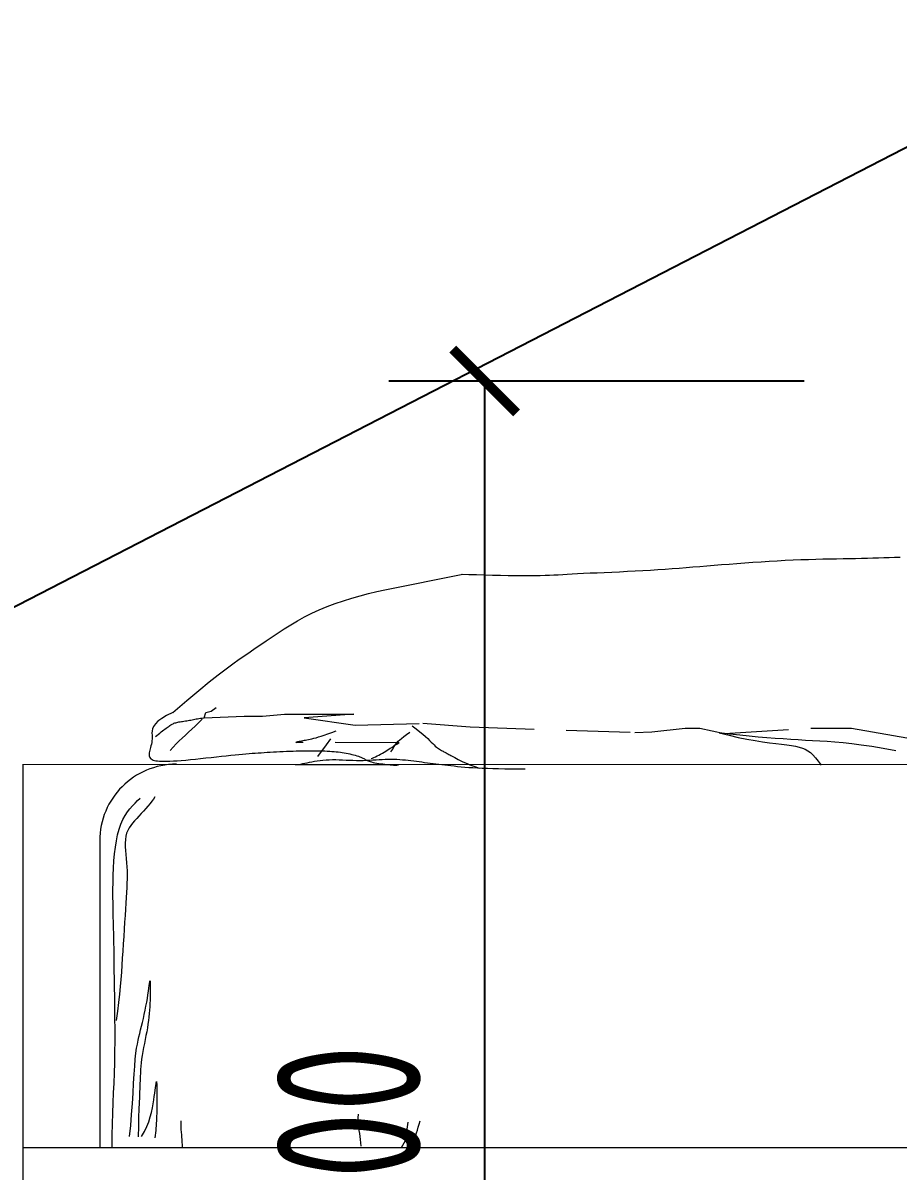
# Model space of a CAD drawing. Header units: millimetres. Extents: x 3162 to 221128, y -144913 to 11496.
# Drawn here: x 211792.1 to 212134.4, y -17411.5 to -16962.1 of the extents above; entities that cross this region are included whole.
import ezdxf

# ---------------------------------------------------------------- set-up
doc = ezdxf.new("R2010")
doc.units = ezdxf.units.MM
doc.header["$LTSCALE"] = 10
doc.linetypes.add('DASHED2', pattern=[0.375, 0.25, -0.125])
doc.linetypes.add('HIDDEN2', pattern=[0.1875, 0.125, -0.0625])
doc.layers.get('Defpoints').update_dxf_attribs({"color": 250})
for name, color, linetype, lineweight in [('FC-Refe【标注引线】', 2, 'Continuous', 0), ('FF-【活动成品家具】', 51, 'Continuous', 0), ('RC-dimensions', 44, 'Continuous', 0)]:
    doc.layers.add(name, color=color, linetype=linetype, lineweight=lineweight)
doc.styles.add('尺寸标注', font='ARCHS.SHX', dxfattribs={"width": 0.8})
doc.dimstyles.new('海龙1：25', dxfattribs={"dimscale": 25, "dimtxt": 2.25, "dimasz": 1, "dimexe": 1.5, "dimexo": 1, "dimgap": 1, "dimtad": 1, "dimdec": 0, "dimrnd": 5, "dimdsep": 46, "dimtxsty": '尺寸标注', "dimblk": 'ARCHTICK', "dimblk1": 'ARCHTICK', "dimblk2": 'ARCHTICK', "dimcen": 1, "dimclrd": 44, "dimclre": 44, "dimclrt": 2, "dimadec": 0, "dimazin": 0, "dimtfac": 1, "dimtdec": 0, "dimtix": 1, "dimtmove": 2, "dimatfit": 3, "dimldrblk": 'hl_arrow2', "dimfxl": 5, "dimfxlon": 1, "dimarcsym": 0})

# ---------------------------------------------------------------- blocks, each defined once
blk = doc.blocks.new('海龙_05144481')
at = {"linetype": 'DASHED2', "ltscale": 200}
for p, q in [((30.29, 265.12), (32.49, 265.18)), ((32.49, 265.18), (34.64, 265.25)), ((34.64, 265.25), (36.75, 265.32)), ((36.75, 265.32), (38.85, 265.39)), ((38.85, 265.39), (40.97, 265.46)), ((40.97, 265.46), (43.11, 265.51)), ((-51.62, 260.61), (-48.81, 260.8)), ((-48.81, 260.8), (-46.05, 261)), ((-46.05, 261), (-43.33, 261.21)), ((-43.33, 261.21), (-40.63, 261.43)), ((-40.63, 261.43), (-37.93, 261.65)), ((-37.93, 261.65), (-35.22, 261.88)), ((-35.22, 261.88), (-32.46, 262.11)), ((-32.46, 262.11), (-29.65, 262.34)), ((-29.65, 262.34), (-26.76, 262.58)), ((-26.76, 262.58), (-23.79, 262.81)), ((-23.79, 262.81), (-20.73, 263.04)), ((-20.73, 263.04), (-17.63, 263.27)), ((-17.63, 263.27), (-14.47, 263.49)), ((-14.47, 263.49), (-11.3, 263.7)), ((-11.3, 263.7), (-8.12, 263.9)), ((-8.12, 263.9), (-4.95, 264.08)), ((-4.95, 264.08), (-1.81, 264.25)), ((-1.81, 264.25), (1.28, 264.4)), ((1.28, 264.4), (4.31, 264.53)), ((4.31, 264.53), (7.26, 264.64)), ((7.26, 264.64), (10.12, 264.72)), ((10.12, 264.72), (12.91, 264.79)), ((12.91, 264.79), (15.62, 264.85)), ((15.62, 264.85), (18.25, 264.9)), ((18.25, 264.9), (20.81, 264.94)), ((20.81, 264.94), (23.29, 264.98)), ((23.29, 264.98), (25.7, 265.02)), ((25.7, 265.02), (28.03, 265.06)), ((28.03, 265.06), (30.29, 265.12)), ((-158.46, 252.69), (-127.93, 258.79)), ((-128.41, 258.8), (-125.54, 258.73)), ((-125.54, 258.73), (-122.54, 258.66)), ((-122.54, 258.66), (-119.45, 258.58)), ((-119.45, 258.58), (-116.33, 258.5)), ((-116.33, 258.5), (-113.22, 258.43)), ((-113.22, 258.43), (-110.18, 258.37)), ((-110.18, 258.37), (-107.27, 258.32)), ((-107.27, 258.32), (-104.52, 258.29)), ((-104.52, 258.29), (-101.99, 258.28)), ((-101.99, 258.28), (-99.71, 258.29)), ((-99.71, 258.29), (-97.65, 258.33)), ((-97.65, 258.33), (-95.76, 258.38)), ((-95.76, 258.38), (-93.99, 258.44)), ((-93.99, 258.44), (-92.29, 258.53)), ((-92.29, 258.53), (-90.61, 258.62)), ((-90.61, 258.62), (-88.89, 258.72)), ((-88.89, 258.72), (-87.09, 258.83)), ((-87.09, 258.83), (-85.15, 258.95)), ((-85.15, 258.95), (-83.03, 259.06)), ((-83.03, 259.06), (-80.7, 259.18)), ((-80.7, 259.18), (-78.15, 259.3)), ((-78.15, 259.3), (-75.44, 259.42)), ((-75.44, 259.42), (-72.6, 259.54)), ((-72.6, 259.54), (-69.65, 259.67)), ((-69.65, 259.67), (-66.63, 259.81)), ((-66.63, 259.81), (-63.57, 259.95)), ((-63.57, 259.95), (-60.51, 260.1)), ((-60.51, 260.1), (-57.48, 260.26)), ((-57.48, 260.26), (-54.51, 260.43)), ((-54.51, 260.43), (-51.62, 260.61)), ((-164.83, 251.24), (-161.61, 252)), ((-161.61, 252), (-158.46, 252.69)), ((-181.04, 246.17), (-177.88, 247.35)), ((-177.88, 247.35), (-174.65, 248.45)), ((-174.65, 248.45), (-171.38, 249.46)), ((-171.38, 249.46), (-168.09, 250.39)), ((-168.09, 250.39), (-164.83, 251.24)), ((-189.91, 242.08), (-187.07, 243.52)), ((-187.07, 243.52), (-184.12, 244.89)), ((-184.12, 244.89), (-181.04, 246.17)), ((-197.78, 237.47), (-195.26, 239.04)), ((-195.26, 239.04), (-192.64, 240.58)), ((-192.64, 240.58), (-189.91, 242.08)), ((-204.81, 232.78), (-202.55, 234.32)), ((-202.55, 234.32), (-200.21, 235.89)), ((-200.21, 235.89), (-197.78, 237.47)), ((-211.18, 228.42), (-209.11, 229.82)), ((-209.11, 229.82), (-207, 231.27)), ((-207, 231.27), (-204.81, 232.78)), ((-217.86, 223.8), (-215.46, 225.5)), ((-215.46, 225.5), (-213.26, 227.01)), ((-213.26, 227.01), (-211.18, 228.42)), ((-223.6, 219.48), (-220.54, 221.82)), ((-220.54, 221.82), (-217.86, 223.8)), ((-231.18, 213.36), (-227.11, 216.69)), ((-227.11, 216.69), (-223.6, 219.48)), ((-235.89, 209.4), (-231.18, 213.36)), ((-241.32, 204.73), (-235.89, 209.4)), ((-245.74, 202.33), (-247.19, 201.24)), ((-243.8, 203.49), (-245.74, 202.33)), ((-241.32, 204.73), (-243.8, 203.49)), ((-249.3, 198.33), (-249.49, 197.47)), ((-248.9, 199.25), (-249.3, 198.33)), ((-248.22, 200.21), (-248.9, 199.25)), ((-247.19, 201.24), (-248.22, 200.21)), ((-249.55, 193.64), (-249.65, 192.95)), ((-249.48, 194.36), (-249.55, 193.64)), ((-249.49, 197.47), (-249.54, 196.65)), ((-249.54, 196.65), (-249.51, 195.86)), ((-249.51, 195.86), (-249.47, 195.1)), ((-249.47, 195.1), (-249.48, 194.36)), ((-250.6, 188.91), (-250.65, 188.46)), ((-250.51, 189.39), (-250.6, 188.91)), ((-250.39, 189.91), (-250.51, 189.39)), ((-250.24, 190.46), (-250.39, 189.91)), ((-250.09, 191.04), (-250.24, 190.46)), ((-249.93, 191.65), (-250.09, 191.04)), ((-249.78, 192.28), (-249.93, 191.65)), ((-249.65, 192.95), (-249.78, 192.28)), ((-210.33, 188.72), (-209.17, 188.8)), ((-209.17, 188.8), (-208.02, 188.88)), ((-208.02, 188.88), (-206.88, 188.96)), ((-206.88, 188.96), (-205.71, 189.03)), ((-205.71, 189.03), (-204.52, 189.1)), ((-204.52, 189.1), (-203.29, 189.17)), ((-203.29, 189.17), (-202.04, 189.24)), ((-202.04, 189.24), (-200.77, 189.31)), ((-200.77, 189.31), (-199.49, 189.37)), ((-199.49, 189.37), (-198.2, 189.43)), ((-198.2, 189.43), (-196.91, 189.49)), ((-196.91, 189.49), (-195.63, 189.54)), ((-195.63, 189.54), (-194.35, 189.58)), ((-194.35, 189.58), (-193.09, 189.62)), ((-193.09, 189.62), (-191.85, 189.65)), ((-191.85, 189.65), (-190.63, 189.68)), ((-190.63, 189.68), (-189.44, 189.7)), ((-189.44, 189.7), (-188.27, 189.71)), ((-188.27, 189.71), (-187.14, 189.71)), ((-187.14, 189.71), (-186.02, 189.71)), ((-186.02, 189.71), (-184.94, 189.7)), ((-184.94, 189.7), (-183.89, 189.68)), ((-183.89, 189.68), (-182.88, 189.65)), ((-182.88, 189.65), (-181.9, 189.62)), ((-181.9, 189.62), (-180.95, 189.58)), ((-180.95, 189.58), (-180.03, 189.54)), ((-180.03, 189.54), (-179.15, 189.48)), ((-179.15, 189.48), (-178.29, 189.42)), ((-178.29, 189.42), (-177.46, 189.34)), ((-177.46, 189.34), (-176.65, 189.25)), ((-176.65, 189.25), (-175.86, 189.16)), ((-175.86, 189.16), (-175.08, 189.05)), ((-175.08, 189.05), (-174.31, 188.93)), ((-174.31, 188.93), (-173.56, 188.79)), ((-173.56, 188.79), (-172.81, 188.64)), ((-300, 184.44), (-300, -265.56)), ((-299.99, 184.36), (300, 184.44)), ((-250.65, 188.46), (-250.66, 188.05)), ((-250.66, 188.05), (-250.61, 187.67)), ((-250.61, 187.67), (-250.51, 187.33)), ((-250.51, 187.33), (-250.35, 187.02)), ((-250.35, 187.02), (-250.13, 186.74)), ((-250.13, 186.74), (-249.85, 186.49)), ((-249.85, 186.49), (-249.5, 186.28)), ((-249.5, 186.28), (-249.08, 186.09)), ((-249.08, 186.09), (-248.58, 185.93)), ((-248.58, 185.93), (-248, 185.81)), ((-248, 185.81), (-247.34, 185.71)), ((-247.34, 185.71), (-246.59, 185.63)), ((-246.59, 185.63), (-245.73, 185.59)), ((-245.73, 185.59), (-244.77, 185.58)), ((-244.77, 185.58), (-243.69, 185.59)), ((-243.69, 185.59), (-242.5, 185.63)), ((-242.5, 185.63), (-241.17, 185.71)), ((-241.17, 185.71), (-239.71, 185.81)), ((-239.71, 185.81), (-238.1, 185.93)), ((-238.1, 185.93), (-236.35, 186.09)), ((-236.35, 186.09), (-234.48, 186.27)), ((-234.48, 186.27), (-232.52, 186.47)), ((-232.52, 186.47), (-230.5, 186.68)), ((-230.5, 186.68), (-228.44, 186.9)), ((-228.44, 186.9), (-226.38, 187.12)), ((-226.38, 187.12), (-224.35, 187.35)), ((-224.35, 187.35), (-222.37, 187.56)), ((-222.37, 187.56), (-220.47, 187.77)), ((-220.47, 187.77), (-218.69, 187.96)), ((-218.69, 187.96), (-217.05, 188.12)), ((-217.05, 188.12), (-215.52, 188.27)), ((-215.52, 188.27), (-214.11, 188.41)), ((-214.11, 188.41), (-212.79, 188.52)), ((-212.79, 188.52), (-211.53, 188.63)), ((-211.53, 188.63), (-210.33, 188.72)), ((-193.41, 184.2), (-192.76, 184.28)), ((-192.76, 184.28), (-192.07, 184.38)), ((-192.07, 184.38), (-191.35, 184.51)), ((-191.35, 184.51), (-190.57, 184.66)), ((-190.57, 184.66), (-189.75, 184.84)), ((-189.75, 184.84), (-188.87, 185.03)), ((-188.87, 185.03), (-187.95, 185.23)), ((-187.95, 185.23), (-186.98, 185.43)), ((-186.98, 185.43), (-185.97, 185.62)), ((-185.97, 185.62), (-184.91, 185.8)), ((-184.91, 185.8), (-183.8, 185.95)), ((-183.8, 185.95), (-182.65, 186.08)), ((-182.65, 186.08), (-181.46, 186.17)), ((-181.46, 186.17), (-180.23, 186.22)), ((-180.23, 186.22), (-178.96, 186.24)), ((-178.96, 186.24), (-177.65, 186.23)), ((-177.65, 186.23), (-176.33, 186.19)), ((-176.33, 186.19), (-174.99, 186.14)), ((-174.99, 186.14), (-173.63, 186.09)), ((-173.63, 186.09), (-172.28, 186.03)), ((-172.81, 188.64), (-172.08, 188.48)), ((-172.28, 186.03), (-170.92, 185.98)), ((-172.08, 188.48), (-171.37, 188.31)), ((-171.37, 188.31), (-170.68, 188.13)), ((-170.92, 185.98), (-169.58, 185.95)), ((-170.68, 188.13), (-170.02, 187.94)), ((-170.02, 187.94), (-169.39, 187.75)), ((-169.58, 185.95), (-168.24, 185.93)), ((-169.39, 187.75), (-168.81, 187.56)), ((-168.81, 187.56), (-168.28, 187.37)), ((-168.28, 187.37), (-167.79, 187.19)), ((-168.24, 185.93), (-166.93, 185.95)), ((-167.79, 187.19), (-167.37, 187)), ((-167.37, 187), (-167.01, 186.83)), ((-167.01, 186.83), (-166.69, 186.66)), ((-166.93, 185.95), (-165.64, 185.98)), ((-166.69, 186.66), (-166.41, 186.5)), ((-166.41, 186.5), (-166.15, 186.34)), ((-166.15, 186.34), (-165.89, 186.19)), ((-165.89, 186.19), (-165.63, 186.04)), ((-165.64, 185.98), (-164.37, 186.04)), ((-165.63, 186.04), (-165.34, 185.89)), ((-165.34, 185.89), (-165, 185.74)), ((-165, 185.74), (-164.61, 185.6)), ((-164.61, 185.6), (-164.15, 185.46)), ((-164.37, 186.04), (-163.12, 186.1)), ((-164.15, 185.46), (-163.61, 185.32)), ((-163.61, 185.32), (-163, 185.17)), ((-163.12, 186.1), (-161.89, 186.17)), ((-163, 185.17), (-162.33, 185.04)), ((-162.33, 185.04), (-161.6, 184.9)), ((-161.89, 186.17), (-160.67, 186.24)), ((-161.6, 184.9), (-160.85, 184.77)), ((-160.85, 184.77), (-160.07, 184.65)), ((-160.67, 186.24), (-159.48, 186.31)), ((-160.07, 184.65), (-159.29, 184.54)), ((-159.48, 186.31), (-158.29, 186.36)), ((-159.29, 184.54), (-158.51, 184.44)), ((-158.51, 184.44), (-157.74, 184.35)), ((-158.29, 186.36), (-157.13, 186.4)), ((-157.74, 184.35), (-157.01, 184.27)), ((-157.13, 186.4), (-155.98, 186.41)), ((-157.01, 184.27), (-156.31, 184.2)), ((-155.98, 186.41), (-154.84, 186.4)), ((-154.84, 186.4), (-153.72, 186.36)), ((-153.72, 186.36), (-152.61, 186.29)), ((-152.61, 186.29), (-151.51, 186.21)), ((-151.51, 186.21), (-150.41, 186.11)), ((-150.41, 186.11), (-149.33, 186)), ((-149.33, 186), (-148.25, 185.87)), ((-148.25, 185.87), (-147.17, 185.74)), ((-147.17, 185.74), (-146.1, 185.6)), ((-146.1, 185.6), (-145.02, 185.46)), ((-145.02, 185.46), (-143.95, 185.32)), ((-143.95, 185.32), (-142.88, 185.17)), ((-142.88, 185.17), (-141.8, 185.03)), ((-141.8, 185.03), (-140.71, 184.89)), ((-140.71, 184.89), (-139.61, 184.74)), ((-139.61, 184.74), (-138.49, 184.6)), ((-138.49, 184.6), (-137.36, 184.46)), ((-137.36, 184.46), (-136.21, 184.32)), ((-136.21, 184.32), (-135.03, 184.17)), ((-153.16, 184.15), (-193.41, 184.2)), ((-156.31, 184.2), (-155.65, 184.16)), ((-155.65, 184.16), (-155.02, 184.12)), ((-155.02, 184.12), (-154.39, 184.11)), ((-154.39, 184.11), (-153.78, 184.12)), ((-153.78, 184.12), (-153.16, 184.15)), ((-135.03, 184.17), (-133.83, 184.03)), ((-133.83, 184.03), (-132.6, 183.89)), ((-132.6, 183.89), (-131.33, 183.75)), ((-131.33, 183.75), (-130.01, 183.61)), ((-130.01, 183.61), (-128.62, 183.47)), ((-128.62, 183.47), (-127.16, 183.35)), ((-127.16, 183.35), (-125.62, 183.22)), ((-125.62, 183.22), (-123.97, 183.11)), ((-123.97, 183.11), (-122.22, 183.01)), ((-122.22, 183.01), (-120.35, 182.92)), ((-120.35, 182.92), (-118.35, 182.84)), ((-118.35, 182.84), (-116.21, 182.78)), ((-116.21, 182.78), (-113.93, 182.73)), ((-113.93, 182.73), (-111.51, 182.69)), ((-111.51, 182.69), (-108.97, 182.67)), ((-108.97, 182.67), (-106.31, 182.66)), ((-106.31, 182.66), (-103.53, 182.67)), ((-270, 154.44), (-270, 34.44)), ((-300, 34.44), (300, 34.44))]:
    blk.add_line(p, q, dxfattribs=at)
at = {"color": 8, "linetype": 'HIDDEN2', "ltscale": 20}
for p, q in [((-232.29, 202.15), (-231.73, 202.25)), ((-231.73, 202.25), (-231.15, 202.35)), ((-231.15, 202.35), (-230.53, 202.44)), ((-230.53, 202.44), (-229.87, 202.52)), ((-229.87, 202.52), (-229.17, 202.59)), ((-229.17, 202.59), (-228.44, 204.66)), ((-229.17, 202.59), (-213.45, 203.31)), ((-228.44, 204.66), (-226.44, 205.23)), ((-226.44, 205.23), (-224.44, 206.66)), ((-213.45, 203.31), (-206.31, 203.31)), ((-206.31, 203.31), (-197.73, 204.02)), ((-197.73, 204.02), (-184.87, 204.02)), ((-170.58, 204.02), (-190.04, 202.59)), ((-190.04, 202.59), (-170.03, 199.74)), ((-184.87, 204.02), (-170.58, 204.02)), ((-245.41, 197.48), (-244.92, 197.86)), ((-244.92, 197.86), (-244.45, 198.21)), ((-244.45, 198.21), (-244.02, 198.53)), ((-244.02, 198.53), (-243.6, 198.83)), ((-243.6, 198.83), (-243.22, 199.11)), ((-243.22, 199.11), (-242.86, 199.36)), ((-242.86, 199.36), (-242.52, 199.59)), ((-242.52, 199.59), (-242.2, 199.8)), ((-242.2, 199.8), (-241.89, 199.99)), ((-241.89, 199.99), (-241.58, 200.16)), ((-241.58, 200.16), (-241.27, 200.31)), ((-241.27, 200.31), (-240.96, 200.45)), ((-240.96, 200.45), (-240.62, 200.58)), ((-240.62, 200.58), (-240.26, 200.69)), ((-240.26, 200.69), (-239.88, 200.8)), ((-239.88, 200.8), (-239.46, 200.89)), ((-239.46, 200.89), (-239.02, 200.98)), ((-239.02, 200.98), (-238.54, 201.07)), ((-238.54, 201.07), (-238.05, 201.15)), ((-238.05, 201.15), (-237.54, 201.22)), ((-237.54, 201.22), (-237.02, 201.3)), ((-237.02, 201.3), (-236.49, 201.38)), ((-236.49, 201.38), (-235.96, 201.46)), ((-235.96, 201.46), (-235.43, 201.54)), ((-235.43, 201.54), (-234.9, 201.63)), ((-233.98, 198.15), (-235.25, 196.98)), ((-234.9, 201.63), (-234.38, 201.73)), ((-234.38, 201.73), (-233.87, 201.83)), ((-232.66, 199.38), (-233.98, 198.15)), ((-233.87, 201.83), (-233.35, 201.93)), ((-233.35, 201.93), (-232.83, 202.04)), ((-232.83, 202.04), (-232.29, 202.15)), ((-231.3, 200.68), (-232.66, 199.38)), ((-229.87, 202.08), (-231.3, 200.68)), ((-170.03, 199.74), (-143.59, 200.45)), ((-147.8, 199.51), (-146.2, 198.29)), ((-146.2, 198.29), (-144.81, 197.17)), ((-143.59, 200.45), (-125.02, 199.02)), ((-125.02, 199.02), (-60.72, 196.88)), ((-54.01, 197.1), (-41.02, 198.49)), ((-41.02, 198.49), (-35.24, 198.49)), ((-35.24, 198.49), (-25.57, 196.48)), ((-25.57, 196.48), (8.14, 198.49)), ((8.14, 198.49), (16.09, 198.49)), ((16.09, 198.49), (24.04, 198.49)), ((24.04, 198.49), (24.04, 198.49)), ((24.04, 198.49), (49.35, 194.16)), ((-248.17, 195.23), (-247.58, 195.73)), ((-247.58, 195.73), (-247.01, 196.2)), ((-247.01, 196.2), (-246.45, 196.65)), ((-246.45, 196.65), (-245.92, 197.08)), ((-245.92, 197.08), (-245.41, 197.48)), ((-238.89, 193.55), (-240.07, 192.37)), ((-237.7, 194.7), (-238.89, 193.55)), ((-236.48, 195.83), (-237.7, 194.7)), ((-235.25, 196.98), (-236.48, 195.83)), ((-192.87, 193.16), (-192.43, 193.3)), ((-192.43, 193.3), (-191.98, 193.43)), ((-191.98, 193.43), (-191.52, 193.53)), ((-191.52, 193.53), (-191.05, 193.63)), ((-191.05, 193.63), (-190.56, 193.72)), ((-190.56, 193.72), (-190.05, 193.8)), ((-190.05, 193.8), (-189.51, 193.9)), ((-189.51, 193.9), (-188.94, 193.99)), ((-188.94, 193.99), (-188.33, 194.11)), ((-188.33, 194.11), (-187.69, 194.24)), ((-187.69, 194.24), (-186.99, 194.4)), ((-186.99, 194.4), (-186.22, 194.59)), ((-186.22, 194.59), (-185.37, 194.82)), ((-185.37, 194.82), (-184.41, 195.11)), ((-184.41, 195.11), (-183.34, 195.44)), ((-183.34, 195.44), (-182.13, 195.85)), ((-182.13, 195.85), (-180.77, 196.32)), ((-181.26, 192.08), (-179.54, 194.37)), ((-180.77, 196.32), (-179.25, 196.87)), ((-179.25, 196.87), (-177.54, 197.51)), ((-153.77, 192.81), (-153.24, 193.41)), ((-153.24, 193.41), (-152.64, 193.98)), ((-152.64, 193.98), (-151.92, 194.57)), ((-151.92, 194.57), (-151.05, 195.23)), ((-151.05, 195.23), (-149.98, 196.01)), ((-149.98, 196.01), (-148.66, 196.94)), ((-144.81, 197.17), (-143.6, 196.17)), ((-143.6, 196.17), (-142.57, 195.26)), ((-142.57, 195.26), (-141.68, 194.45)), ((-141.68, 194.45), (-140.92, 193.72)), ((-140.92, 193.72), (-140.27, 193.08)), ((-60.72, 196.88), (-54.01, 197.1)), ((-27.64, 196.72), (-23.81, 195.77)), ((-23.51, 196.23), (-27.64, 196.72)), ((-23.81, 195.77), (-20.21, 194.96)), ((-19.6, 195.8), (-23.51, 196.23)), ((-20.21, 194.96), (-16.82, 194.28)), ((-15.9, 195.43), (-19.6, 195.8)), ((-16.82, 194.28), (-13.66, 193.72)), ((-12.37, 195.09), (-15.9, 195.43)), ((-13.66, 193.72), (-10.72, 193.25)), ((-9, 194.8), (-12.37, 195.09)), ((-10.72, 193.25), (-8, 192.86)), ((-5.78, 194.55), (-9, 194.8)), ((-2.68, 194.33), (-5.78, 194.55)), ((0.32, 194.13), (-2.68, 194.33)), ((3.23, 193.95), (0.32, 194.13)), ((6.07, 193.79), (3.23, 193.95)), ((8.88, 193.64), (6.07, 193.79)), ((11.69, 193.48), (8.88, 193.64)), ((14.58, 193.29), (11.69, 193.48)), ((17.58, 193.06), (14.58, 193.29)), ((-241.26, 191.12), (-242.45, 189.8)), ((-240.07, 192.37), (-241.26, 191.12)), ((-193.31, 192.99), (-192.87, 193.16)), ((-152.87, 192.79), (-193.31, 192.99)), ((-184.69, 187.51), (-181.26, 192.08)), ((-160.1, 188.39), (-159.43, 188.77)), ((-159.43, 188.77), (-158.76, 189.16)), ((-158.76, 189.16), (-158.11, 189.55)), ((-158.11, 189.55), (-157.48, 189.94)), ((-157.48, 189.94), (-156.88, 190.32)), ((-156.88, 190.32), (-156.31, 190.69)), ((-156.31, 190.69), (-155.77, 191.05)), ((-156.09, 189.23), (-155.39, 190.39)), ((-155.77, 191.05), (-155.24, 191.39)), ((-155.39, 190.39), (-154.8, 191.35)), ((-155.24, 191.39), (-154.74, 191.71)), ((-154.8, 191.35), (-154.27, 192.14)), ((-154.74, 191.71), (-154.26, 192.02)), ((-154.27, 192.14), (-153.77, 192.81)), ((-154.26, 192.02), (-153.78, 192.3)), ((-153.78, 192.3), (-153.32, 192.56)), ((-153.32, 192.56), (-152.87, 192.79)), ((-140.27, 193.08), (-139.7, 192.51)), ((-139.7, 192.51), (-139.19, 192)), ((-139.19, 192), (-138.72, 191.56)), ((-138.72, 191.56), (-138.28, 191.17)), ((-138.28, 191.17), (-137.86, 190.83)), ((-137.86, 190.83), (-137.46, 190.54)), ((-137.46, 190.54), (-137.08, 190.28)), ((-137.08, 190.28), (-136.71, 190.05)), ((-136.71, 190.05), (-136.35, 189.85)), ((-136.35, 189.85), (-136.01, 189.66)), ((-136.01, 189.66), (-135.67, 189.5)), ((-135.67, 189.5), (-135.35, 189.34)), ((-135.35, 189.34), (-135.03, 189.18)), ((-135.03, 189.18), (-134.72, 189.02)), ((-134.72, 189.02), (-134.4, 188.86)), ((-134.4, 188.86), (-134.08, 188.68)), ((-8, 192.86), (-5.5, 192.53)), ((-5.5, 192.53), (-3.23, 192.24)), ((-3.23, 192.24), (-1.18, 191.98)), ((-1.18, 191.98), (0.64, 191.72)), ((0.64, 191.72), (2.24, 191.46)), ((2.24, 191.46), (3.65, 191.15)), ((3.65, 191.15), (4.89, 190.78)), ((4.89, 190.78), (6.02, 190.31)), ((6.02, 190.31), (7.06, 189.73)), ((7.06, 189.73), (8.04, 188.99)), ((8.04, 188.99), (9.01, 188.09)), ((20.77, 192.77), (17.58, 193.06)), ((24.2, 192.4), (20.77, 192.77)), ((27.93, 191.92), (24.2, 192.4)), ((32.01, 191.34), (27.93, 191.92)), ((36.5, 190.62), (32.01, 191.34)), ((41.45, 189.74), (36.5, 190.62)), ((-163.82, 186.65), (-163.28, 186.85)), ((-163.28, 186.85), (-162.7, 187.09)), ((-162.7, 187.09), (-162.08, 187.37)), ((-162.08, 187.37), (-161.44, 187.69)), ((-161.44, 187.69), (-160.78, 188.03)), ((-160.78, 188.03), (-160.1, 188.39)), ((-134.08, 188.68), (-133.75, 188.5)), ((-133.75, 188.5), (-133.39, 188.3)), ((-133.39, 188.3), (-133, 188.09)), ((-133, 188.09), (-132.58, 187.85)), ((-132.58, 187.85), (-132.12, 187.6)), ((-132.12, 187.6), (-131.61, 187.32)), ((-131.61, 187.32), (-131.05, 187.01)), ((-131.05, 187.01), (-130.43, 186.68)), ((-130.43, 186.68), (-129.74, 186.31)), ((-129.74, 186.31), (-128.98, 185.93)), ((-128.98, 185.93), (-128.15, 185.53)), ((-128.15, 185.53), (-127.25, 185.11)), ((-127.25, 185.11), (-126.27, 184.68)), ((-126.27, 184.68), (-125.2, 184.25)), ((9.01, 188.09), (10, 186.97)), ((10, 186.97), (11.04, 185.63)), ((11.04, 185.63), (12.16, 184.03)), ((-125.2, 184.25), (-124.06, 183.81)), ((-124.06, 183.81), (-122.82, 183.37)), ((-122.82, 183.37), (-121.5, 182.94)), ((-255.16, 170.2), (-254.19, 171.1)), ((-248.96, 170.82), (-249.59, 169.94)), ((-248.45, 171.64), (-248.96, 170.82)), ((-259.12, 165.75), (-258.15, 167.02)), ((-258.15, 167.02), (-257.16, 168.18)), ((-257.16, 168.18), (-256.16, 169.23)), ((-256.16, 169.23), (-255.16, 170.2)), ((-251.95, 167.07), (-252.84, 166.08)), ((-251.1, 168.05), (-251.95, 167.07)), ((-250.3, 169.01), (-251.1, 168.05)), ((-249.59, 169.94), (-250.3, 169.01)), ((-261.7, 160.99), (-260.91, 162.75)), ((-260.91, 162.75), (-260.05, 164.33)), ((-260.05, 164.33), (-259.12, 165.75)), ((-256.34, 162.33), (-257.12, 161.43)), ((-255.51, 163.23), (-256.34, 162.33)), ((-254.63, 164.15), (-255.51, 163.23)), ((-253.74, 165.11), (-254.63, 164.15)), ((-252.84, 166.08), (-253.74, 165.11)), ((-262.98, 156.85), (-262.39, 159.03)), ((-262.39, 159.03), (-261.7, 160.99)), ((-259.45, 157.45), (-259.76, 156.27)), ((-259.02, 158.54), (-259.45, 157.45)), ((-258.48, 159.55), (-259.02, 158.54)), ((-257.84, 160.51), (-258.48, 159.55)), ((-257.12, 161.43), (-257.84, 160.51)), ((-263.86, 151.97), (-263.47, 154.49)), ((-263.47, 154.49), (-262.98, 156.85)), ((-259.95, 154.98), (-260.02, 153.6)), ((-260.02, 153.6), (-260, 152.15)), ((-259.76, 156.27), (-259.95, 154.98)), ((-264.41, 146.58), (-264.17, 149.32)), ((-264.17, 149.32), (-263.86, 151.97)), ((-260, 152.15), (-259.91, 150.63)), ((-259.91, 150.63), (-259.78, 149.07)), ((-259.78, 149.07), (-259.63, 147.49)), ((-264.58, 143.78), (-264.41, 146.58)), ((-259.63, 147.49), (-259.49, 145.9)), ((-259.49, 145.9), (-259.37, 144.31)), ((-259.37, 144.31), (-259.29, 142.74)), ((-264.76, 138.13), (-264.69, 140.95)), ((-264.69, 140.95), (-264.58, 143.78)), ((-259.27, 139.56), (-259.32, 137.9)), ((-259.29, 142.74), (-259.26, 141.17)), ((-259.26, 141.17), (-259.27, 139.56)), ((-264.79, 135.34), (-264.76, 138.13)), ((-264.79, 132.61), (-264.79, 135.34)), ((-259.4, 136.15), (-259.5, 134.29)), ((-259.32, 137.9), (-259.4, 136.15)), ((-264.77, 129.94), (-264.79, 132.61)), ((-259.62, 132.29), (-259.76, 130.11)), ((-259.5, 134.29), (-259.62, 132.29)), ((-264.73, 127.35), (-264.77, 129.94)), ((-264.67, 124.87), (-264.73, 127.35)), ((-259.92, 127.75), (-260.08, 125.23)), ((-259.76, 130.11), (-259.92, 127.75)), ((-264.61, 122.5), (-264.67, 124.87)), ((-264.55, 120.25), (-264.61, 122.5)), ((-260.25, 122.58), (-260.43, 119.82)), ((-260.08, 125.23), (-260.25, 122.58)), ((-264.5, 118.16), (-264.55, 120.25)), ((-264.45, 116.2), (-264.5, 118.16)), ((-260.61, 117), (-260.79, 114.16)), ((-260.43, 119.82), (-260.61, 117)), ((-264.42, 114.33), (-264.45, 116.2)), ((-264.39, 112.47), (-264.42, 114.33)), ((-264.37, 110.53), (-264.39, 112.47)), ((-260.79, 114.16), (-260.97, 111.31)), ((-264.34, 108.45), (-264.37, 110.53)), ((-264.31, 106.14), (-264.34, 108.45)), ((-261.14, 108.5), (-261.32, 105.74)), ((-260.97, 111.31), (-261.14, 108.5)), ((-264.28, 103.53), (-264.31, 106.14)), ((-264.24, 100.54), (-264.28, 103.53)), ((-261.32, 105.74), (-261.5, 103)), ((-264.18, 97.13), (-264.24, 100.54)), ((-261.7, 100.22), (-261.94, 97.37)), ((-261.5, 103), (-261.7, 100.22)), ((-250.51, 98.62), (-250.42, 99.22)), ((-250.42, 99.22), (-250.35, 99.57)), ((-250.35, 99.57), (-250.29, 99.62)), ((-250.29, 99.62), (-250.25, 99.37)), ((-250.25, 99.37), (-250.22, 98.84)), ((-264.12, 93.34), (-264.18, 97.13)), ((-262.24, 94.38), (-262.6, 91.21)), ((-261.94, 97.37), (-262.24, 94.38)), ((-251.12, 94.23), (-250.92, 95.56)), ((-250.92, 95.56), (-250.76, 96.75)), ((-250.76, 96.75), (-250.62, 97.78)), ((-250.62, 97.78), (-250.51, 98.62)), ((-250.22, 94.76), (-250.25, 93.46)), ((-250.22, 98.84), (-250.2, 98.07)), ((-250.2, 95.99), (-250.22, 94.76)), ((-250.2, 98.07), (-250.2, 97.11)), ((-250.2, 97.11), (-250.2, 95.99)), ((-264.07, 89.26), (-264.12, 93.34)), ((-262.6, 91.21), (-263.04, 87.8)), ((-251.91, 89.71), (-251.61, 91.28)), ((-251.61, 91.28), (-251.35, 92.79)), ((-251.35, 92.79), (-251.12, 94.23)), ((-250.35, 90.81), (-250.42, 89.49)), ((-250.29, 92.13), (-250.35, 90.81)), ((-250.25, 93.46), (-250.29, 92.13)), ((-264.02, 84.99), (-264.07, 89.26)), ((-263.04, 87.8), (-263.58, 84.12)), ((-252.91, 84.92), (-252.56, 86.51)), ((-252.56, 86.51), (-252.22, 88.12)), ((-252.22, 88.12), (-251.91, 89.71)), ((-250.76, 85.47), (-250.92, 84.09)), ((-250.62, 86.83), (-250.76, 85.47)), ((-250.51, 88.16), (-250.62, 86.83)), ((-250.42, 89.49), (-250.51, 88.16)), ((-263.99, 80.59), (-264.02, 84.99)), ((-253.98, 80.44), (-253.63, 81.86)), ((-253.63, 81.86), (-253.27, 83.36)), ((-253.27, 83.36), (-252.91, 84.92)), ((-251.35, 81.22), (-251.61, 79.72)), ((-251.12, 82.68), (-251.35, 81.22)), ((-250.92, 84.09), (-251.12, 82.68)), ((-263.99, 76.17), (-263.99, 80.59)), ((-255.25, 74.92), (-254.95, 76.41)), ((-254.95, 76.41), (-254.64, 77.78)), ((-254.64, 77.78), (-254.32, 79.09)), ((-254.32, 79.09), (-253.98, 80.44)), ((-252.2, 76.63), (-252.51, 75.06)), ((-251.9, 78.19), (-252.2, 76.63)), ((-251.61, 79.72), (-251.9, 78.19)), ((-264.03, 71.79), (-263.99, 76.17)), ((-255.8, 71.3), (-255.53, 73.24)), ((-255.53, 73.24), (-255.25, 74.92)), ((-253.1, 71.97), (-253.36, 70.46)), ((-252.82, 73.5), (-253.1, 71.97)), ((-252.51, 75.06), (-252.82, 73.5)), ((-264.22, 63.51), (-264.1, 67.56)), ((-264.1, 67.56), (-264.03, 71.79)), ((-256.28, 66.31), (-256.05, 69.01)), ((-256.05, 69.01), (-255.8, 71.3)), ((-253.76, 67.6), (-253.89, 66.24)), ((-253.58, 69), (-253.76, 67.6)), ((-253.36, 70.46), (-253.58, 69)), ((-264.38, 59.61), (-264.22, 63.51)), ((-256.71, 59.58), (-256.49, 63.15)), ((-256.49, 63.15), (-256.28, 66.31)), ((-254.07, 63.55), (-254.13, 62.18)), ((-253.99, 64.89), (-254.07, 63.55)), ((-253.89, 66.24), (-253.99, 64.89)), ((-264.55, 55.76), (-264.38, 59.61)), ((-256.93, 55.7), (-256.71, 59.58)), ((-254.24, 59.27), (-254.31, 57.7)), ((-254.18, 60.76), (-254.24, 59.27)), ((-254.13, 62.18), (-254.18, 60.76)), ((-248.14, 57.83), (-248.03, 58.66)), ((-248.03, 58.66), (-247.95, 59.32)), ((-247.95, 59.32), (-247.88, 59.8)), ((-247.88, 59.8), (-247.82, 60.1)), ((-247.82, 60.1), (-247.78, 60.2)), ((-247.78, 60.2), (-247.74, 60.1)), ((-247.74, 60.1), (-247.71, 59.82)), ((-247.71, 59.82), (-247.69, 59.37)), ((-247.69, 59.37), (-247.67, 58.78)), ((-247.67, 58.78), (-247.66, 58.08)), ((-264.73, 51.88), (-264.55, 55.76)), ((-257.19, 51.58), (-256.93, 55.7)), ((-254.48, 54.11), (-254.58, 51.93)), ((-254.39, 56), (-254.48, 54.11)), ((-254.31, 57.7), (-254.39, 56)), ((-248.84, 53.04), (-248.62, 54.44)), ((-248.62, 54.44), (-248.43, 55.71)), ((-248.43, 55.71), (-248.27, 56.85)), ((-248.27, 56.85), (-248.14, 57.83)), ((-247.66, 58.08), (-247.65, 57.27)), ((-247.65, 57.27), (-247.65, 56.39)), ((-247.65, 56.39), (-247.65, 55.45)), ((-247.65, 55.45), (-247.65, 54.48)), ((-247.65, 54.48), (-247.65, 53.49)), ((-264.89, 47.9), (-264.73, 51.88)), ((-257.49, 47.31), (-257.19, 51.58)), ((-254.58, 51.93), (-254.68, 49.37)), ((-249.76, 48.17), (-249.39, 49.89)), ((-249.39, 49.89), (-249.09, 51.52)), ((-249.09, 51.52), (-248.84, 53.04)), ((-247.66, 49.61), (-247.67, 48.65)), ((-247.65, 50.57), (-247.66, 49.61)), ((-247.65, 53.49), (-247.65, 52.51)), ((-247.65, 52.51), (-247.65, 51.54)), ((-247.65, 51.54), (-247.65, 50.57)), ((-265.03, 43.72), (-264.89, 47.9)), ((-257.86, 42.98), (-257.49, 47.31)), ((-254.76, 46.35), (-254.83, 42.79)), ((-254.68, 49.37), (-254.76, 46.35)), ((-250.82, 44.5), (-250.23, 46.37)), ((-250.23, 46.37), (-249.76, 48.17)), ((-247.75, 45.79), (-247.79, 44.85)), ((-247.71, 46.74), (-247.75, 45.79)), ((-247.69, 47.69), (-247.71, 46.74)), ((-247.67, 48.65), (-247.69, 47.69)), ((-168.91, 46.01), (-168.81, 47.51)), ((-168.9, 44.63), (-168.91, 46.01)), ((-265.12, 39.26), (-265.03, 43.72)), ((-258.3, 38.66), (-257.86, 42.98)), ((-254.83, 42.79), (-254.88, 38.58)), ((-253.66, 38.68), (-252.51, 40.64)), ((-252.51, 40.64), (-251.58, 42.59)), ((-251.58, 42.59), (-250.82, 44.5)), ((-248.08, 41.06), (-248.19, 40.12)), ((-247.99, 42.01), (-248.08, 41.06)), ((-247.91, 42.95), (-247.99, 42.01)), ((-247.84, 43.9), (-247.91, 42.95)), ((-247.79, 44.85), (-247.84, 43.9)), ((-238.16, 43.67), (-238.17, 44.88)), ((-238.12, 42.53), (-238.16, 43.67)), ((-238.06, 41.46), (-238.12, 42.53)), ((-237.99, 40.43), (-238.06, 41.46)), ((-168.81, 43.36), (-168.9, 44.63)), ((-168.67, 42.16), (-168.81, 43.36)), ((-168.48, 41.01), (-168.67, 42.16)), ((-168.28, 39.87), (-168.48, 41.01)), ((-149.89, 40.68), (-149.37, 44.36)), ((-149.89, 38.06), (-149.89, 40.68)), ((-146.01, 40.2), (-145.73, 41.22)), ((-145.73, 41.22), (-145.42, 42.33)), ((-145.42, 42.33), (-145.06, 43.54)), ((-145.06, 43.54), (-144.64, 44.88)), ((-265.16, 34.44), (-265.12, 39.26)), ((-248.31, 39.17), (-248.45, 38.22)), ((-248.19, 40.12), (-248.31, 39.17)), ((-237.91, 39.43), (-237.99, 40.43)), ((-237.83, 38.46), (-237.91, 39.43)), ((-237.76, 37.48), (-237.83, 38.46)), ((-237.7, 36.48), (-237.76, 37.48)), ((-237.66, 35.45), (-237.7, 36.48)), ((-168.08, 38.72), (-168.28, 39.87)), ((-167.92, 37.53), (-168.08, 38.72)), ((-167.8, 36.26), (-167.92, 37.53)), ((-167.76, 34.91), (-167.8, 36.26)), ((-151.99, 34.38), (-149.89, 38.06)), ((-147.74, 35.44), (-147.28, 36.43)), ((-147.28, 36.43), (-146.89, 37.38)), ((-146.89, 37.38), (-146.57, 38.3)), ((-146.57, 38.3), (-146.28, 39.24)), ((-146.28, 39.24), (-146.01, 40.2)), ((-237.65, 34.38), (-237.66, 35.45)), ((-148.31, 34.38), (-147.74, 35.44))]:
    blk.add_line(p, q, dxfattribs=at)
at = {"linetype": 'DASHED2', "ltscale": 200}
blk.add_arc((-240, 154.44), 30, 90, 180, dxfattribs=at)
blk = doc.blocks.new('_ArchTick')
at = {"color": 2, "linetype": 'ByBlock', "const_width": 0.15}
blk.add_lwpolyline([(-0.5, -0.5), (0.5, 0.5)], dxfattribs=at)
blk = doc.blocks.new('*D414')
at = {"layer": 'Defpoints', "color": 0, "transparency": 16777216}
for p in [(212122.72, -17102.25), (211972.72, -17702.25), (212122.72, -17702.25)]:
    blk.add_point(p, dxfattribs=at)
at = {"layer": 'RC-dimensions', "color": 44, "lineweight": -2, "transparency": 16777216}
for p, q in [((212097.72, -17102.25), (211935.22, -17102.25)), ((211972.72, -17102.25), (211972.72, -17702.25)), ((212097.72, -17702.25), (211935.22, -17702.25))]:
    blk.add_line(p, q, dxfattribs=at)
at = {"layer": 'RC-dimensions', "color": 44, "lineweight": -2, "transparency": 16777216, "xscale": 25, "yscale": 25, "zscale": 25}
for p, rotation in [((211972.72, -17102.25), 90), ((211972.72, -17702.25), 270)]:
    blk.add_blockref('_ArchTick', p, dxfattribs=dict(at, rotation=rotation))
at = {"layer": 'RC-dimensions', "color": 2, "transparency": 16777216, "insert": (211919.59, -17402.25), "char_height": 56.25, "attachment_point": 5, "rotation": 90, "style": '尺寸标注'}
blk.add_mtext('600', dxfattribs=at)
blk = doc.blocks.new('hl_arrow2')
at = {"color": 2}
blk.add_line((-0.221, 0), (-1, 0), dxfattribs=at)
blk.add_lwpolyline([(-0.221, 0), (-0.861, -0.689), (-0.654, -0.862), (0, 0), (-0.654, 0.862), (-0.861, 0.689)], close=True, dxfattribs=at)
for points in [[(-0.861, 0.689), (-0.654, 0.862), (-0.221, 0), (0, 0)], [(-0.861, -0.689), (-0.654, -0.862), (-0.221, 0), (0, 0)]]:
    blk.add_solid(points, dxfattribs=at)

msp = doc.modelspace()

# ---------------------------------------------------------------- block references
at = {"layer": 'FF-【活动成品家具】'}
msp.add_blockref('海龙_05144481', (212092.13, -17436.69), dxfattribs=at)

# ---------------------------------------------------------------- dimensions: what is measured, and where the dimension line sits
at = {"layer": 'RC-dimensions'}
dim = msp.add_linear_dim(base=(211972.72, -17702.25), p1=(212122.72, -17102.25), p2=(212122.72, -17702.25), angle=90, dimstyle='海龙1：25', dxfattribs=at)
dim.commit()
dim.dimension.update_dxf_attribs({"geometry": '*D414', "text_midpoint": (211919.59, -17402.25)})

# ---------------------------------------------------------------- leaders
at = {"layer": 'FC-Refe【标注引线】'}
msp.add_leader([(211669.08, -17252.32), (213618.81, -16246.87), (213743.81, -16246.87)], dimstyle='海龙1：25', override={"dimscale": 25, "dimldrblk": 'hl_arrow2'}, dxfattribs=at)

doc.saveas('drawing.dxf')
